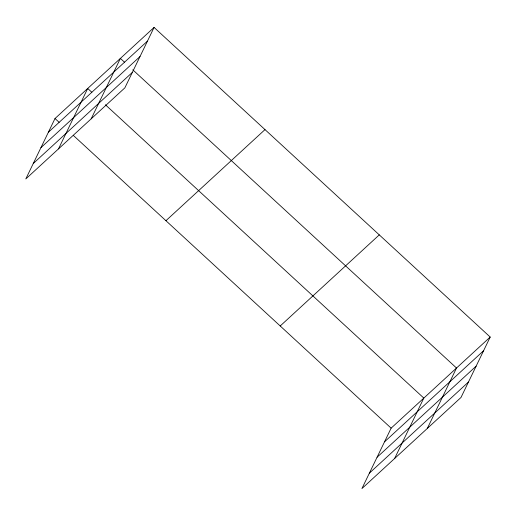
<?xml version="1.0" encoding="UTF-8"?>
<svg xmlns="http://www.w3.org/2000/svg" width="516" height="516" viewBox="0 0 516 516"><rect width="100%" height="100%" fill="white"/><g stroke="black" fill="none" stroke-linecap="round" stroke-linejoin="round"><path stroke-width="0.77" d="M154.078 27.432L55.006 118.525L25.8 178.949L124.866 87.849L154.078 27.432L490.2 337.051L460.994 397.475L361.922 488.568L391.134 428.151L490.2 337.051M58.495 148.885L87.701 88.468L91.829 92.267M91.184 118.822L120.396 58.405L124.524 62.21M394.617 458.505L423.823 398.088L105.399 104.767M427.306 428.448L456.518 368.024L132.78 69.815M48.388 132.219L147.46 41.119M40.938 147.641L140.004 56.541M33.256 163.527L132.322 72.427M165.933 220.7L264.998 129.606M280.214 325.977L379.279 234.877M384.517 441.838L483.582 350.745M377.061 457.26L476.126 366.16M369.379 473.146L468.444 382.053M55.006 118.525L59.14 122.331M73.298 135.373L391.134 428.151"/></g></svg>
